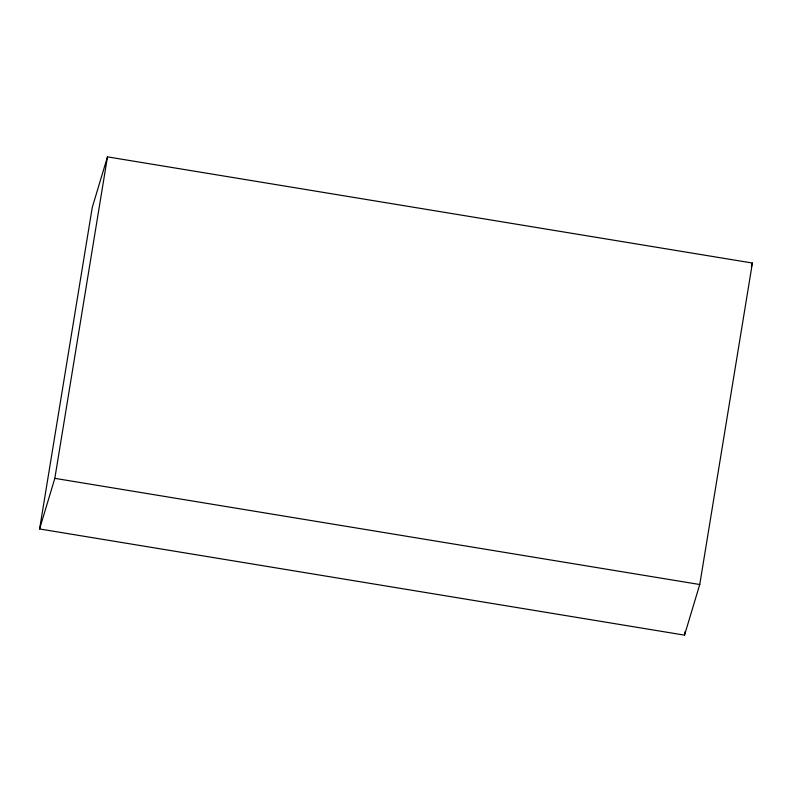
<?xml version="1.0" encoding="UTF-8"?>
<svg xmlns="http://www.w3.org/2000/svg" width="792" height="792" viewBox="0 0 792 792"><rect width="100%" height="100%" fill="white"/><g stroke="black" fill="none" stroke-linecap="round" stroke-linejoin="round"><path stroke-width="1.19" d="M39.6 528.967L92.248 207.484L107.474 156.865L752.4 263.033L699.752 584.516L684.526 635.135L39.6 528.967L54.826 478.348L107.474 156.865M684.526 635.135L685.129 631.481M751.341 266.558L752.4 263.033M54.826 478.348L699.752 584.516"/></g></svg>
